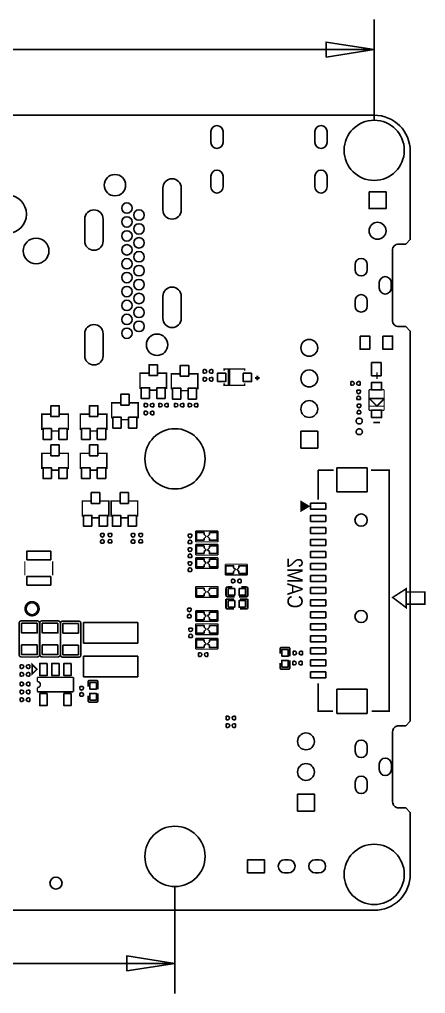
# Model space of a CAD drawing. Extents: x -5.9 to 90.1, y -7.5 to 73.4.
# Drawn here: x 56.3 to 90.1, y -7.5 to 73.4 of the extents above; entities that cross this region are included whole.
import ezdxf

# ---------------------------------------------------------------- set-up
doc = ezdxf.new("R2010")
doc.units = 0
for name, color, linetype in [('BG_DIMENSION', 85, 'CONTINUOUS'), ('BG_OUTLINE', 5, 'CONTINUOUS'), ('BG_SILKSCREEN_BOTTOM', 1, 'CONTINUOUS'), ('PG_SILKSCREEN_BOTTOM', 43, 'CONTINUOUS'), ('PIN_BOTTOM', 1, 'CONTINUOUS')]:
    doc.layers.add(name, color=color, linetype=linetype)

msp = doc.modelspace()

# ---------------------------------------------------------------- linework, layer by layer
at = {"layer": 'BG_DIMENSION'}
for points in [[(85.803689, 65.002588), (85.803689, 73.36315)], [(81.803697, 70.238163), (85.803689, 70.863155), (81.803697, 71.488148), (81.803697, 70.238163)], [(39.463472, 70.863155), (85.803689, 70.863155)], [(69.254294, 1.394714), (69.254294, -7.48731)], [(65.254302, -5.612308), (69.254294, -4.987315), (65.254302, -4.362323), (65.254302, -5.612308)], [(44.443955, -4.987315), (69.254294, -4.987315)]]:
    msp.add_lwpolyline(points, dxfattribs=at)
at = {"layer": 'BG_OUTLINE'}
for points in [[(45.814005, -0.575996), (85.803994, -0.575996, 0.414214), (88.800991, 2.421001), (88.800991, 7.530795), (88.419991, 7.911795), (87.839017, 7.911795, -0.414214), (87.331017, 8.419795), (87.331017, 14.235786, -0.414214), (87.839017, 14.743786), (88.419991, 14.743786), (88.800991, 15.124786), (88.800991, 47.49988), (88.419991, 47.88088), (87.834597, 47.88088, -0.414214), (87.326597, 48.38888), (87.326597, 54.20487, -0.414214), (87.834597, 54.71287), (88.419991, 54.71287), (88.800991, 55.09387), (88.800991, 62.422989, 0.414176), (85.803994, 65.420011), (1.802994, 65.420011, 0.414175)], [(85.803994, 65.420011, -0.414176), (88.800991, 62.422989)], [(87.834597, 54.71287, 0.414214), (87.326597, 54.20487)], [(87.326597, 48.38888, 0.414214), (87.834597, 47.88088)], [(87.839017, 14.743786, 0.414214), (87.331017, 14.235786)], [(87.331017, 8.419795, 0.414214), (87.839017, 7.911795)], [(88.800991, 2.421001, -0.414214), (85.803994, -0.575996)]]:
    msp.add_lwpolyline(points, format="xyb", dxfattribs=at)
for points in [[(1.802994, 65.420011), (85.803994, 65.420011)], [(88.800991, 62.422989), (88.800991, 55.09387), (88.419991, 54.71287), (87.834597, 54.71287)], [(87.326597, 54.20487), (87.326597, 48.38888)], [(87.834597, 47.88088), (88.419991, 47.88088), (88.800991, 47.49988), (88.800991, 15.124786), (88.419991, 14.743786), (87.839017, 14.743786)], [(87.331017, 14.235786), (87.331017, 8.419795)], [(87.331017, 8.958936), (87.331017, 8.665794)], [(87.839017, 7.911795), (88.419991, 7.911795), (88.800991, 7.530795), (88.800991, 2.421001)], [(85.803994, -0.575996), (45.814005, -0.575996)]]:
    msp.add_lwpolyline(points, dxfattribs=at)
at = {"layer": 'PG_SILKSCREEN_BOTTOM'}
for points, const_width in [([(67.050006, 43.999988), (66.350007, 43.999988), (66.350007, 42.699991)], 0.127), ([(67.850004, 43.999988), (68.550003, 43.999988), (68.550003, 42.699991)], 0.127), ([(69.65, 43.950001), (68.950002, 43.950001), (68.950002, 42.650004)], 0.127), ([(70.449999, 43.950001), (71.149997, 43.950001), (71.149997, 42.650004)], 0.127), ([(75.04999, 44.199988), (75.04999, 44.35), (73.349993, 44.35), (73.349993, 44.199988)], 0.127), ([(73.700005, 43.050003), (73.700005, 44.299988), (73.800005, 44.299988), (73.800005, 43.050003), (73.700005, 43.050003)], 0.127), ([(75.900001, 43.599989), (76.3, 43.599989)], 0.150012), ([(76.1, 43.799989), (76.1, 43.399989)], 0.150012), ([(86.324618, 43.800014), (85.712478, 43.800014)], 0.127), ([(86.041306, 43.524653), (86.041306, 44.072861)], 0.127), ([(73.349993, 43.150003), (73.349993, 42.99999), (75.04999, 42.99999), (75.04999, 43.150003)], 0.127), ([(67.199993, 42.599991), (67.699992, 42.599991)], 0.127), ([(69.799987, 42.550004), (70.300012, 42.550004)], 0.127), ([(86.63112, 42.629201), (85.380932, 42.629201)], 0.1016), ([(85.380932, 42.629201), (85.380932, 40.929433)], 0.1016), ([(86.63112, 40.929433), (86.63112, 42.629201)], 0.1016), ([(64.699998, 41.550006), (63.999999, 41.550006), (63.999999, 40.250008)], 0.127), ([(65.499996, 41.550006), (66.199995, 41.550006), (66.199995, 40.250008)], 0.127), ([(86.63112, 41.264205), (85.380932, 41.264205)], 0.1016), ([(86.63112, 41.264205), (85.380932, 41.264205)], 0.0254), ([(86.031426, 41.271317), (86.615626, 41.855517), (86.564826, 41.906317), (85.447226, 41.906317), (85.447226, 41.855517), (86.031426, 41.271317)], 0.127), ([(58.900009, 40.599995), (58.200011, 40.599995), (58.200011, 39.299998)], 0.127), ([(59.700008, 40.599995), (60.400006, 40.599995), (60.400006, 39.299998)], 0.127), ([(62.100003, 40.599995), (61.400004, 40.599995), (61.400004, 39.299998)], 0.127), ([(62.900001, 40.599995), (63.6, 40.599995), (63.6, 39.299998)], 0.127), ([(85.380932, 40.929433), (86.63112, 40.929433)], 0.1016), ([(64.85001, 40.150009), (65.350009, 40.150009)], 0.127), ([(85.7393, 39.903248), (86.287508, 39.903248)], 0.127), ([(59.049996, 39.199998), (59.549995, 39.199998)], 0.127), ([(62.24999, 39.199998), (62.749989, 39.199998)], 0.127), ([(58.900009, 37.349989), (58.200011, 37.349989), (58.200011, 36.049991)], 0.127), ([(59.700008, 37.349989), (60.400006, 37.349989), (60.400006, 36.049991)], 0.127), ([(62.100003, 37.349989), (61.400004, 37.349989), (61.400004, 36.049991)], 0.127), ([(62.900001, 37.349989), (63.6, 37.349989), (63.6, 36.049991)], 0.127), ([(59.049996, 35.949992), (59.549995, 35.949992)], 0.127), ([(62.24999, 35.949992), (62.749989, 35.949992)], 0.127), ([(81.149012, 35.953929), (81.149012, 33.513928)], 0.127), ([(82.440018, 35.953929), (81.149012, 35.953929)], 0.127), ([(85.603004, 15.953943), (87.049, 15.953943), (87.049, 35.953929), (85.525, 35.953929)], 0.127), ([(62.258981, 33.397495), (61.558983, 33.397495), (61.558983, 32.097472)], 0.127), ([(63.059005, 33.397495), (63.759004, 33.397495), (63.759004, 32.097472)], 0.127), ([(64.658367, 33.39879), (63.958368, 33.39879), (63.958368, 32.098793)], 0.127), ([(65.458365, 33.39879), (66.158364, 33.39879), (66.158364, 32.098793)], 0.127), ([(79.734715, 33.339837), (79.734715, 32.577837), (80.369715, 32.958837), (79.734715, 33.339837), (79.734715, 33.212837), (79.836315, 33.212837), (79.836315, 32.704837), (79.937915, 32.755637), (79.937915, 33.136637), (80.014115, 33.085837), (80.014115, 32.806437), (80.242715, 32.958837), (80.090315, 33.060437), (80.090315, 32.933437)], 0.127), ([(62.408994, 31.997472), (62.908993, 31.997472)], 0.127), ([(64.808379, 31.998793), (65.308378, 31.998793)], 0.127), ([(70.977709, 29.999889), (70.977709, 30.900091)], 0.100101), ([(70.980503, 30.896992), (72.819489, 30.899608)], 0.100101), ([(72.822308, 30.900091), (72.822308, 29.999889)], 0.100101), ([(72.824594, 30.000397), (70.975398, 30.000397)], 0.100101), ([(70.977709, 28.899891), (70.977709, 29.800093)], 0.100101), ([(70.980503, 29.796994), (72.819489, 29.79961)], 0.100101), ([(72.822308, 29.800093), (72.822308, 28.899891)], 0.100101), ([(56.790107, 27.233651), (56.790107, 28.374467)], 0.100101), ([(59.090128, 27.233651), (59.090128, 28.374467)], 0.100101), ([(72.824594, 28.900399), (70.975398, 28.900399)], 0.100101), ([(70.977709, 27.799894), (70.977709, 28.700095)], 0.100101), ([(70.980503, 28.696996), (72.819489, 28.699612)], 0.100101), ([(72.822308, 28.700095), (72.822308, 27.799894)], 0.100101), ([(72.824594, 27.800402), (70.975398, 27.800402)], 0.100101), ([(73.427692, 27.249907), (73.427692, 28.150109)], 0.100101), ([(73.430511, 28.14701), (75.269496, 28.149601)], 0.100101), ([(75.27229, 28.150109), (75.27229, 27.249907)], 0.100101), ([(75.274602, 27.25039), (73.425406, 27.25039)], 0.100101), ([(70.977709, 25.399898), (70.977709, 26.3001)], 0.100101), ([(70.980503, 26.297001), (72.819489, 26.299592)], 0.100101), ([(72.822308, 26.3001), (72.822308, 25.399898)], 0.100101), ([(73.500107, 26.12329), (73.500107, 25.577013)], 0.150012), ([(73.627107, 26.25029), (74.024795, 26.25029)], 0.150012), ([(75.1729, 26.25029), (74.775289, 26.25029)], 0.150012), ([(75.2999, 25.577013), (75.2999, 26.12329)], 0.150012), ([(88.462002, 24.540337), (87.338002, 25.389942), (88.462002, 26.111632), (88.462002, 24.540337)], 0.127), ([(88.476125, 24.836933), (90.004113, 24.836933), (90.004113, 25.843941), (88.476125, 25.843941)], 0.127), ([(72.824594, 25.400406), (70.975398, 25.400406)], 0.100101), ([(74.150093, 25.249988), (73.500107, 25.249988)], 0.150089), ([(73.500107, 25.249988), (73.500107, 24.449989)], 0.150089), ([(73.627107, 25.450013), (74.224794, 25.450013)], 0.150012), ([(75.1729, 25.450013), (74.575289, 25.450013)], 0.150012), ([(74.649889, 25.249988), (75.2999, 25.249988)], 0.150089), ([(75.2999, 25.249988), (75.2999, 24.449989)], 0.150089), ([(70.977709, 23.399902), (70.977709, 24.300104)], 0.100101), ([(70.980503, 24.297005), (72.819489, 24.299596)], 0.100101), ([(72.822308, 24.300104), (72.822308, 23.399902)], 0.100101), ([(73.500107, 24.449989), (74.150093, 24.449989)], 0.150089), ([(75.2999, 24.449989), (74.649889, 24.449989)], 0.150089), ([(72.824594, 23.40041), (70.975398, 23.40041)], 0.100101), ([(70.977709, 22.299905), (70.977709, 23.200106)], 0.100101), ([(70.980503, 23.197007), (72.819489, 23.199598)], 0.100101), ([(72.822308, 23.200106), (72.822308, 22.299905)], 0.100101), ([(72.824594, 22.300413), (70.975398, 22.300413)], 0.100101), ([(70.977709, 21.099907), (70.977709, 22.000108)], 0.100101), ([(70.980503, 21.99701), (72.819489, 21.9996)], 0.100101), ([(72.822308, 22.000108), (72.822308, 21.099907)], 0.100101), ([(72.824594, 21.10039), (70.975398, 21.10039)], 0.100101), ([(77.993265, 21.107502), (77.993265, 20.709915)], 0.150012), ([(78.666569, 21.234502), (78.120265, 21.234502)], 0.150012), ([(78.793569, 21.107502), (78.793569, 20.509916)], 0.150012), ([(78.793569, 19.561708), (78.793569, 20.159396)], 0.150012), ([(57.390894, 19.026988), (57.390894, 19.827011), (57.790893, 19.427012), (57.390894, 19.026988)], 0.127), ([(77.993265, 19.561708), (77.993265, 19.959396)], 0.150012), ([(78.120265, 19.434708), (78.666569, 19.434708)], 0.150012), ([(60.827006, 18.759094), (57.827012, 18.759094)], 0.127), ([(57.827012, 18.759094), (57.827088, 18.409006)], 0.127), ([(60.827006, 17.559096), (60.827006, 18.759094)], 0.127), ([(57.827088, 17.909108), (57.827012, 17.559096)], 0.127), ([(62.049711, 18.372912), (62.049711, 17.975301)], 0.150012), ([(62.722989, 18.499912), (62.176711, 18.499912)], 0.150012), ([(62.849989, 18.372912), (62.849989, 17.775301)], 0.150012), ([(81.149012, 18.256936), (81.149012, 15.953943), (82.393003, 15.953943)], 0.127), ([(57.827012, 17.559096), (60.827006, 17.559096)], 0.127), ([(62.049711, 16.827094), (62.049711, 17.224807)], 0.150012), ([(62.849989, 16.827094), (62.849989, 17.424806)], 0.150012), ([(62.176711, 16.700094), (62.722989, 16.700094)], 0.150012)]:
    msp.add_lwpolyline(points, dxfattribs=dict(at, const_width=const_width))
for points, const_width in [([(73.627107, 26.25029, 0.414279), (73.500107, 26.12329)], 0.150012), ([(75.2999, 26.12329, 0.414268), (75.1729, 26.25029)], 0.150012), ([(57.986701, 24.45319, 0.999995), (56.787898, 24.45319, 1.000005), (57.986701, 24.45319)], 0.099111), ([(73.500107, 25.577013, 0.414354), (73.627107, 25.450013)], 0.150012), ([(75.1729, 25.450013, 0.414343), (75.2999, 25.577013)], 0.150012), ([(56.311089, 23.248772), (56.311089, 20.648778, 0.414211), (56.511088, 20.448778), (57.811111, 20.448778, 0.414212), (58.011111, 20.648778), (58.011111, 23.248772, 0.414198), (57.811111, 23.448772), (56.511088, 23.448772, 0.414197), (56.311089, 23.248772)], 0.127), ([(58.031964, 23.251008), (58.031964, 20.651013, 0.414233), (58.231964, 20.451013), (59.531961, 20.451013, 0.414215), (59.731961, 20.651013), (59.731961, 23.251008, 0.414201), (59.531961, 23.451007), (58.231964, 23.451007, 0.414219), (58.031964, 23.251008)], 0.127), ([(59.742324, 23.22736), (59.742324, 20.627365, 0.414231), (59.942324, 20.427366), (61.242321, 20.427366, 0.414218), (61.442321, 20.627365), (61.442321, 23.22736, 0.414203), (61.242321, 23.42736), (59.942324, 23.42736, 0.414216), (59.742324, 23.22736)], 0.127), ([(78.120265, 21.234502, 0.414253), (77.993265, 21.107502)], 0.150012), ([(78.793569, 21.107502, 0.414331), (78.666569, 21.234502)], 0.150012), ([(77.993265, 19.561708, 0.414253), (78.120265, 19.434708)], 0.150012), ([(78.666569, 19.434708, 0.414331), (78.793569, 19.561708)], 0.150012), ([(57.827088, 18.409006, -1.000049), (57.827088, 17.909108)], 0.127), ([(62.176711, 18.499912, 0.414251), (62.049711, 18.372912)], 0.150012), ([(62.849989, 18.372912, 0.414323), (62.722989, 18.499912)], 0.150012), ([(62.049711, 16.827094, 0.41426), (62.176711, 16.700094)], 0.150012), ([(62.722989, 16.700094, 0.414332), (62.849989, 16.827094)], 0.150012)]:
    msp.add_lwpolyline(points, format="xyb", dxfattribs=dict(at, const_width=const_width))
at = {"layer": 'PIN_BOTTOM'}
for points in [[(72.245982, 63.158307), (72.245982, 64.058305, -1), (73.24598, 64.058305), (73.24598, 63.158307, -1)], [(80.885995, 63.158307), (80.885995, 64.058305, -1), (81.885993, 64.058305), (81.885993, 63.158307, -1)], [(72.245982, 59.458314), (72.245982, 60.358312, -1), (73.24598, 60.358312), (73.24598, 59.458314, -1)], [(80.885995, 59.458314), (80.885995, 60.358312, -1), (81.885993, 60.358312), (81.885993, 59.458314, -1)], [(68.256201, 57.550507), (68.256201, 59.379307, -1), (69.780201, 59.379307), (69.780201, 57.550507, -1)], [(61.761395, 54.963492), (61.761395, 56.792292, -1), (63.285395, 56.792292), (63.285395, 54.963492, -1)], [(85.22274, 53.02203), (85.22274, 52.571917, -1), (84.222742, 52.571917), (84.222742, 53.02203, -1)], [(87.222736, 51.521931), (87.222736, 51.071818, -1), (86.222738, 51.071818), (86.222738, 51.521931, -1)], [(68.256201, 48.555605), (68.256201, 50.384405, -1), (69.780201, 50.384405), (69.780201, 48.555605, -1)], [(85.22274, 50.021833), (85.22274, 49.571719, -1), (84.222742, 49.571719), (84.222742, 50.021833, -1)], [(61.761599, 45.449896), (61.761599, 47.278696, -1), (63.285599, 47.278696), (63.285599, 45.449896, -1)], [(71.74992, 43.999988), (71.64832, 43.999988, -0.375947), (71.605927, 44.048401), (71.605927, 44.264301, -0.364938), (71.64832, 44.300013), (71.74992, 44.300013, -0.999502)], [(72.250097, 44.300013), (72.351697, 44.300013, -0.375947), (72.394089, 44.251601), (72.394089, 44.035701, -0.364938), (72.351697, 43.999988), (72.250097, 43.999988, -0.999502)], [(71.74992, 43.349977), (71.64832, 43.349977, -0.375947), (71.605927, 43.398389), (71.605927, 43.614289, -0.364938), (71.64832, 43.650002), (71.74992, 43.650002, -0.999502)], [(72.250097, 43.650002), (72.351697, 43.650002, -0.375947), (72.394089, 43.601589), (72.394089, 43.385689, -0.364938), (72.351697, 43.349977), (72.250097, 43.349977, -0.999502)], [(83.997089, 43.001209), (83.895489, 43.001209, -0.375947), (83.853096, 43.049622), (83.853096, 43.265522, -0.364938), (83.895489, 43.301234), (83.997089, 43.301234, -0.999502)], [(84.497266, 43.301234), (84.598866, 43.301234, -0.375947), (84.641258, 43.252822), (84.641258, 43.036922, -0.364938), (84.598866, 43.001209), (84.497266, 43.001209, -0.999502)], [(84.355127, 42.451528), (84.355127, 42.553128, -0.375947), (84.40354, 42.595521), (84.61944, 42.595521, -0.364938), (84.655152, 42.553128), (84.655152, 42.451528, -0.999502)], [(84.655152, 41.951351), (84.655152, 41.849751, -0.375947), (84.60674, 41.807359), (84.39084, 41.807359, -0.364938), (84.355127, 41.849751), (84.355127, 41.951351, -0.999502)], [(66.849904, 41.199994), (66.748304, 41.199994, -0.375947), (66.705912, 41.248406), (66.705912, 41.464306, -0.364938), (66.748304, 41.500019), (66.849904, 41.500019, -0.999502)], [(67.350081, 41.500019), (67.451681, 41.500019, -0.375947), (67.494074, 41.451606), (67.494074, 41.235706, -0.364938), (67.451681, 41.199994), (67.350081, 41.199994, -0.999502)], [(68.049902, 41.199994), (67.948302, 41.199994, -0.375947), (67.905909, 41.248406), (67.905909, 41.464306, -0.364938), (67.948302, 41.500019), (68.049902, 41.500019, -0.999502)], [(68.550079, 41.500019), (68.651679, 41.500019, -0.375947), (68.694071, 41.451606), (68.694071, 41.235706, -0.364938), (68.651679, 41.199994), (68.550079, 41.199994, -0.999502)], [(69.349899, 41.199994), (69.248299, 41.199994, -0.375947), (69.205907, 41.248406), (69.205907, 41.464306, -0.364938), (69.248299, 41.500019), (69.349899, 41.500019, -0.999502)], [(69.850076, 41.500019), (69.951676, 41.500019, -0.375947), (69.994069, 41.451606), (69.994069, 41.235706, -0.364938), (69.951676, 41.199994), (69.850076, 41.199994, -0.999502)], [(70.49991, 41.199994), (70.39831, 41.199994, -0.375947), (70.355917, 41.248406), (70.355917, 41.464306, -0.364938), (70.39831, 41.500019), (70.49991, 41.500019, -0.999502)], [(71.000087, 41.500019), (71.101687, 41.500019, -0.375947), (71.144079, 41.451606), (71.144079, 41.235706, -0.364938), (71.101687, 41.199994), (71.000087, 41.199994, -0.999502)], [(84.390281, 41.278962), (84.390281, 41.380562, -0.375947), (84.438693, 41.422955), (84.654593, 41.422955, -0.364938), (84.690306, 41.380562), (84.690306, 41.278962, -0.999502)], [(66.849904, 40.549982), (66.748304, 40.549982, -0.375947), (66.705912, 40.598395), (66.705912, 40.814295, -0.364938), (66.748304, 40.850007), (66.849904, 40.850007, -0.999502)], [(67.350081, 40.850007), (67.451681, 40.850007, -0.375947), (67.494074, 40.801595), (67.494074, 40.585695, -0.364938), (67.451681, 40.549982), (67.350081, 40.549982, -0.999502)], [(84.690306, 40.778786), (84.690306, 40.677186, -0.375947), (84.641893, 40.634793), (84.425993, 40.634793, -0.364938), (84.390281, 40.677186), (84.390281, 40.778786, -0.999502)], [(63.074931, 30.550968), (63.074931, 30.652568, -0.375947), (63.123343, 30.69496), (63.339243, 30.69496, -0.364938), (63.374956, 30.652568), (63.374956, 30.550968, -0.999502)], [(63.374956, 30.050791), (63.374956, 29.949191, -0.375947), (63.326543, 29.906798), (63.110643, 29.906798, -0.364938), (63.074931, 29.949191), (63.074931, 30.050791, -0.999502)], [(63.716078, 30.557724), (63.716078, 30.659324, -0.375947), (63.76449, 30.701717), (63.98039, 30.701717, -0.364938), (64.016103, 30.659324), (64.016103, 30.557724, -0.999502)], [(64.016103, 30.057547), (64.016103, 29.955947, -0.375947), (63.96769, 29.913555), (63.75179, 29.913555, -0.364938), (63.716078, 29.955947), (63.716078, 30.057547, -0.999502)], [(65.627098, 30.54891), (65.627098, 30.65051, -0.375947), (65.67551, 30.692903), (65.89141, 30.692903, -0.364938), (65.927122, 30.65051), (65.927122, 30.54891, -0.999502)], [(65.927122, 30.048733), (65.927122, 29.947133, -0.375947), (65.87871, 29.904741), (65.66281, 29.904741, -0.364938), (65.627098, 29.947133), (65.627098, 30.048733, -0.999502)], [(66.26672, 30.557724), (66.26672, 30.659324, -0.375947), (66.315133, 30.701717), (66.531033, 30.701717, -0.364938), (66.566745, 30.659324), (66.566745, 30.557724, -0.999502)], [(66.566745, 30.057547), (66.566745, 29.955947, -0.375947), (66.518333, 29.913555), (66.302433, 29.913555, -0.364938), (66.26672, 29.955947), (66.26672, 30.057547, -0.999502)], [(70.349999, 30.500091), (70.349999, 30.601691, -0.375947), (70.398411, 30.644084), (70.614311, 30.644084, -0.364938), (70.650024, 30.601691), (70.650024, 30.500091, -0.999502)], [(70.650024, 29.999915), (70.650024, 29.898315, -0.375947), (70.601611, 29.855922), (70.385711, 29.855922, -0.364938), (70.349999, 29.898315), (70.349999, 29.999915, -0.999502)], [(70.349999, 29.350081), (70.349999, 29.451681, -0.375947), (70.398411, 29.494074), (70.614311, 29.494074, -0.364938), (70.650024, 29.451681), (70.650024, 29.350081, -0.999502)], [(70.650024, 28.849904), (70.650024, 28.748304, -0.375947), (70.601611, 28.705912), (70.385711, 28.705912, -0.364938), (70.349999, 28.748304), (70.349999, 28.849904, -0.999502)], [(70.349999, 28.200096), (70.349999, 28.301696, -0.375947), (70.398411, 28.344089), (70.614311, 28.344089, -0.364938), (70.650024, 28.301696), (70.650024, 28.200096, -0.999502)], [(70.650024, 27.699919), (70.650024, 27.598319, -0.375947), (70.601611, 27.555927), (70.385711, 27.555927, -0.364938), (70.349999, 27.598319), (70.349999, 27.699919, -0.999502)], [(74.099903, 26.599998), (73.998303, 26.599998, -0.375947), (73.95591, 26.64841), (73.95591, 26.86431, -0.364938), (73.998303, 26.900022), (74.099903, 26.900022, -0.999502)], [(74.600079, 26.900022), (74.701679, 26.900022, -0.375947), (74.744072, 26.85161), (74.744072, 26.63571, -0.364938), (74.701679, 26.599998), (74.600079, 26.599998, -0.999502)], [(70.299986, 24.350091), (70.299986, 24.451691, -0.375947), (70.348399, 24.494084), (70.564299, 24.494084, -0.364938), (70.600011, 24.451691), (70.600011, 24.350091, -0.999502)], [(70.600011, 23.849914), (70.600011, 23.748314, -0.375947), (70.551599, 23.705922), (70.335699, 23.705922, -0.364938), (70.299986, 23.748314), (70.299986, 23.849914, -0.999502)], [(70.399986, 22.700082), (70.399986, 22.801682, -0.375947), (70.448399, 22.844074), (70.664299, 22.844074, -0.364938), (70.700011, 22.801682), (70.700011, 22.700082, -0.999502)], [(70.700011, 22.199905), (70.700011, 22.098305, -0.375947), (70.651599, 22.055912), (70.435699, 22.055912, -0.364938), (70.399986, 22.098305), (70.399986, 22.199905, -0.999502)], [(71.349921, 20.499984), (71.248321, 20.499984, -0.375947), (71.205928, 20.548397), (71.205928, 20.764297, -0.364938), (71.248321, 20.800009), (71.349921, 20.800009, -0.999502)], [(71.850098, 20.800009), (71.951698, 20.800009, -0.375947), (71.99409, 20.751597), (71.99409, 20.535697, -0.364938), (71.951698, 20.499984), (71.850098, 20.499984, -0.999502)], [(79.207843, 20.626172), (79.106243, 20.626172, -0.375947), (79.06385, 20.674584), (79.06385, 20.890484, -0.364938), (79.106243, 20.926196), (79.207843, 20.926196, -0.999502)], [(79.708019, 20.926196), (79.809619, 20.926196, -0.375947), (79.852012, 20.877784), (79.852012, 20.661884, -0.364938), (79.809619, 20.626172), (79.708019, 20.626172, -0.999502)], [(56.5499, 19.499986), (56.4483, 19.499986, -0.375947), (56.405907, 19.548399), (56.405907, 19.764299, -0.364938), (56.4483, 19.800011), (56.5499, 19.800011, -0.999502)], [(57.050076, 19.800011), (57.151676, 19.800011, -0.375947), (57.194069, 19.751599), (57.194069, 19.535699, -0.364938), (57.151676, 19.499986), (57.050076, 19.499986, -0.999502)], [(79.181884, 19.791604), (79.080284, 19.791604, -0.375947), (79.037891, 19.840016), (79.037891, 20.055916, -0.364938), (79.080284, 20.091629), (79.181884, 20.091629, -0.999502)], [(79.682061, 20.091629), (79.783661, 20.091629, -0.375947), (79.826053, 20.043216), (79.826053, 19.827316, -0.364938), (79.783661, 19.791604), (79.682061, 19.791604, -0.999502)], [(56.5499, 18.849975), (56.4483, 18.849975, -0.375947), (56.405907, 18.898387), (56.405907, 19.114287, -0.364938), (56.4483, 19.15), (56.5499, 19.15, -0.999502)], [(57.050076, 19.15), (57.151676, 19.15, -0.375947), (57.194069, 19.101587), (57.194069, 18.885687, -0.364938), (57.151676, 18.849975), (57.050076, 18.849975, -0.999502)], [(56.5499, 18.049977), (56.4483, 18.049977, -0.375947), (56.405907, 18.098389), (56.405907, 18.314289, -0.364938), (56.4483, 18.350001), (56.5499, 18.350001, -0.999502)], [(57.050076, 18.350001), (57.151676, 18.350001, -0.375947), (57.194069, 18.301589), (57.194069, 18.085689, -0.364938), (57.151676, 18.049977), (57.050076, 18.049977, -0.999502)], [(61.349992, 17.850079), (61.349992, 17.951679, -0.375947), (61.398404, 17.994071), (61.614304, 17.994071, -0.364938), (61.650016, 17.951679), (61.650016, 17.850079, -0.999502)], [(56.5499, 17.399991), (56.4483, 17.399991, -0.375947), (56.405907, 17.448403), (56.405907, 17.664303, -0.364938), (56.4483, 17.700015), (56.5499, 17.700015, -0.999502)], [(56.5499, 16.749979), (56.4483, 16.749979, -0.375947), (56.405907, 16.798392), (56.405907, 17.014292, -0.364938), (56.4483, 17.050004), (56.5499, 17.050004, -0.999502)], [(57.050076, 17.050004), (57.151676, 17.050004, -0.375947), (57.194069, 17.001592), (57.194069, 16.785692, -0.364938), (57.151676, 16.749979), (57.050076, 16.749979, -0.999502)], [(57.050076, 17.700015), (57.151676, 17.700015, -0.375947), (57.194069, 17.651603), (57.194069, 17.435703, -0.364938), (57.151676, 17.399991), (57.050076, 17.399991, -0.999502)], [(61.650016, 17.349902), (61.650016, 17.248302, -0.375947), (61.601604, 17.205909), (61.385704, 17.205909, -0.364938), (61.349992, 17.248302), (61.349992, 17.349902, -0.999502)], [(73.64664, 15.235377), (73.54504, 15.235377, -0.375947), (73.502647, 15.28379), (73.502647, 15.49969, -0.364938), (73.54504, 15.535402), (73.64664, 15.535402, -0.999502)], [(74.146816, 15.535402), (74.248416, 15.535402, -0.375947), (74.290809, 15.48699), (74.290809, 15.27109, -0.364938), (74.248416, 15.235377), (74.146816, 15.235377, -0.999502)], [(73.649459, 14.605025), (73.547859, 14.605025, -0.375947), (73.505466, 14.653438), (73.505466, 14.869338, -0.364938), (73.547859, 14.90505), (73.649459, 14.90505, -0.999502)], [(74.149636, 14.90505), (74.251236, 14.90505, -0.375947), (74.293628, 14.856638), (74.293628, 14.640738, -0.364938), (74.251236, 14.605025), (74.149636, 14.605025, -0.999502)], [(85.22716, 13.052946), (85.22716, 12.602832, -1), (84.227162, 12.602832), (84.227162, 13.052946, -1)], [(87.227156, 11.552847), (87.227156, 11.102734, -1), (86.227158, 11.102734), (86.227158, 11.552847, -1)], [(85.22716, 10.052748), (85.22716, 9.602635, -1), (84.227162, 9.602635), (84.227162, 10.052748, -1)], [(78.678037, 2.521801), (78.378342, 2.521801, -1), (78.378342, 3.621596), (78.678037, 3.621596, -1)], [(81.218037, 2.521801), (80.918342, 2.521801, -1), (80.918342, 3.621596), (81.218037, 3.621596, -1)]]:
    msp.add_lwpolyline(points, format="xyb", close=True, dxfattribs=at)
for points in [[(85.385224, 59.065516), (86.785221, 59.065516), (86.785221, 57.665518), (85.385224, 57.665518)], [(84.632521, 47.087574), (84.632521, 45.987475), (85.432621, 45.987475), (85.432621, 47.087574)], [(86.532542, 47.087574), (86.532542, 45.987475), (87.332642, 45.987475), (87.332642, 47.087574)], [(67.800017, 43.799989), (67.800017, 44.699987), (67.100018, 44.699987), (67.100018, 43.799989)], [(70.400012, 43.750001), (70.400012, 44.65), (69.700013, 44.65), (69.700013, 43.750001)], [(85.582531, 44.887985), (85.582531, 43.787885), (86.382631, 43.787885), (86.382631, 44.887985)], [(72.775, 43.300002), (73.474999, 43.300002), (73.474999, 44.000001), (72.775, 44.000001)], [(75.625007, 44.000001), (74.925009, 44.000001), (74.925009, 43.300002), (75.625007, 43.300002)], [(85.590977, 42.614482), (86.421074, 42.614482), (86.421074, 43.244376), (85.590977, 43.244376)], [(65.450009, 41.350006), (65.450009, 42.250004), (64.75001, 42.250004), (64.75001, 41.350006)], [(67.150005, 41.899967), (67.150005, 42.799965), (66.450007, 42.799965), (66.450007, 41.899967)], [(68.450028, 41.899967), (68.450028, 42.799965), (67.75003, 42.799965), (67.75003, 41.899967)], [(69.75, 41.84998), (69.75, 42.749978), (69.050002, 42.749978), (69.050002, 41.84998)], [(71.050023, 41.84998), (71.050023, 42.749978), (70.350024, 42.749978), (70.350024, 41.84998)], [(59.65002, 40.399995), (59.65002, 41.299994), (58.950022, 41.299994), (58.950022, 40.399995)], [(62.850014, 40.399995), (62.850014, 41.299994), (62.150015, 41.299994), (62.150015, 40.399995)], [(85.590977, 40.314258), (86.421074, 40.314258), (86.421074, 40.944152), (85.590977, 40.944152)], [(64.799997, 39.449985), (64.799997, 40.349983), (64.099999, 40.349983), (64.099999, 39.449985)], [(66.10002, 39.449985), (66.10002, 40.349983), (65.400022, 40.349983), (65.400022, 39.449985)], [(84.817458, 40.06916), (84.818753, 40.045056), (84.817458, 40.021154), (84.814461, 39.997355), (84.809152, 39.973656), (84.801456, 39.950873), (84.792058, 39.928749), (84.780653, 39.907667), (84.767471, 39.88755), (84.752256, 39.868754), (84.735772, 39.851254), (84.717458, 39.835557), (84.697875, 39.821561), (84.675066, 39.810157), (84.651164, 39.800962), (84.626475, 39.794155), (84.601355, 39.789252), (84.575955, 39.787068), (84.550555, 39.787068), (84.525155, 39.789252), (84.499958, 39.794155), (84.475371, 39.800962), (84.451469, 39.810157), (84.42866, 39.821561), (84.408874, 39.835049), (84.390255, 39.850263), (84.373263, 39.867256), (84.358074, 39.886052), (84.344561, 39.905864), (84.333156, 39.927251), (84.323758, 39.949349), (84.316672, 39.972158), (84.311769, 39.995754), (84.309255, 40.019656), (84.308975, 40.04376), (84.308772, 40.065655), (84.311058, 40.087271), (84.315351, 40.108556), (84.321955, 40.129155), (84.33087, 40.149272), (84.341564, 40.168068), (84.354264, 40.185569), (84.368665, 40.201774), (84.384972, 40.216557), (84.402473, 40.229257), (84.421269, 40.240153), (84.441055, 40.249069), (84.461858, 40.25585), (84.48327, 40.26027), (84.50486, 40.262454), (84.621472, 40.262454), (84.642757, 40.260473), (84.663864, 40.25585), (84.684362, 40.249272), (84.703971, 40.240661), (84.722767, 40.229968), (84.740267, 40.217573), (84.756269, 40.203349), (84.770773, 40.187372), (84.783473, 40.170049), (84.794369, 40.151456), (84.803564, 40.131949), (84.810371, 40.111655), (84.814969, 40.090573)], [(59.000009, 38.499974), (59.000009, 39.399972), (58.30001, 39.399972), (58.30001, 38.499974)], [(60.300032, 38.499974), (60.300032, 39.399972), (59.600033, 39.399972), (59.600033, 38.499974)], [(62.200003, 38.499974), (62.200003, 39.399972), (61.500004, 39.399972), (61.500004, 38.499974)], [(63.500025, 38.499974), (63.500025, 39.399972), (62.800027, 39.399972), (62.800027, 38.499974)], [(81.111674, 37.789714), (79.711677, 37.789714), (79.711677, 39.189711), (81.111674, 39.189711)], [(84.310068, 39.104062), (84.308772, 39.128167), (84.310068, 39.152068), (84.313065, 39.175868), (84.318373, 39.199566), (84.32607, 39.22235), (84.335468, 39.244473), (84.346872, 39.265555), (84.360055, 39.285672), (84.375269, 39.304468), (84.391754, 39.321969), (84.410067, 39.337666), (84.429651, 39.351661), (84.45246, 39.363066), (84.476361, 39.372261), (84.50105, 39.379068), (84.526171, 39.38397), (84.551571, 39.386154), (84.576971, 39.386154), (84.602371, 39.38397), (84.627568, 39.379068), (84.652155, 39.372261), (84.676056, 39.363066), (84.698865, 39.351661), (84.718652, 39.338174), (84.73727, 39.322959), (84.754263, 39.305967), (84.769452, 39.287171), (84.782965, 39.267359), (84.794369, 39.245972), (84.803767, 39.223874), (84.810854, 39.201065), (84.815756, 39.177468), (84.818271, 39.153567), (84.81855, 39.129462), (84.818753, 39.107567), (84.816467, 39.085952), (84.812175, 39.064667), (84.805571, 39.044067), (84.796655, 39.02395), (84.785962, 39.005154), (84.773262, 38.987654), (84.75886, 38.971449), (84.742553, 38.956666), (84.725053, 38.943966), (84.706257, 38.933069), (84.68647, 38.924154), (84.665668, 38.917372), (84.644255, 38.912952), (84.622665, 38.910768), (84.506054, 38.910768), (84.484769, 38.912749), (84.463661, 38.917372), (84.443164, 38.923951), (84.423555, 38.932561), (84.404759, 38.943255), (84.387258, 38.95565), (84.371256, 38.969874), (84.356753, 38.98585), (84.344053, 39.003173), (84.333156, 39.021766), (84.323961, 39.041273), (84.317154, 39.061568), (84.312557, 39.08265)], [(59.65002, 37.149989), (59.65002, 38.049987), (58.950022, 38.049987), (58.950022, 37.149989)], [(62.850014, 37.149989), (62.850014, 38.049987), (62.150015, 38.049987), (62.150015, 37.149989)], [(59.000009, 35.249968), (59.000009, 36.149966), (58.30001, 36.149966), (58.30001, 35.249968)], [(60.300032, 35.249968), (60.300032, 36.149966), (59.600033, 36.149966), (59.600033, 35.249968)], [(62.200003, 35.249968), (62.200003, 36.149966), (61.500004, 36.149966), (61.500004, 35.249968)], [(63.500025, 35.249968), (63.500025, 36.149966), (62.800027, 36.149966), (62.800027, 35.249968)], [(85.208021, 36.143921), (82.708026, 36.143921), (82.708026, 34.143925), (85.208021, 34.143925)], [(63.008993, 33.197495), (63.008993, 34.097493), (62.308994, 34.097493), (62.308994, 33.197495)], [(65.408378, 33.198791), (65.408378, 34.098789), (64.70838, 34.098789), (64.70838, 33.198791)], [(81.774017, 33.203934), (80.524007, 33.203934), (80.524007, 32.703935), (81.774017, 32.703935)], [(62.358981, 31.297474), (62.358981, 32.197472), (61.658983, 32.197472), (61.658983, 31.297474)], [(63.659004, 31.297474), (63.659004, 32.197472), (62.959005, 32.197472), (62.959005, 31.297474)], [(64.758367, 31.298769), (64.758367, 32.198767), (64.058368, 32.198767), (64.058368, 31.298769)], [(66.05839, 31.298769), (66.05839, 32.198767), (65.358391, 32.198767), (65.358391, 31.298769)], [(81.774017, 32.203936), (80.524007, 32.203936), (80.524007, 31.703937), (81.774017, 31.703937)], [(71.676819, 30.131995), (71.676819, 30.290999), (71.835823, 30.450003), (71.676819, 30.609007), (71.676819, 30.768011), (71.041819, 30.768011), (71.041819, 30.131995)], [(72.123198, 30.768011), (72.123198, 30.609007), (71.964194, 30.450003), (72.123198, 30.290999), (72.123198, 30.131995), (72.758198, 30.131995), (72.758198, 30.768011)], [(81.774017, 31.203938), (80.524007, 31.203938), (80.524007, 30.703939), (81.774017, 30.703939)], [(81.774017, 30.20394), (80.524007, 30.20394), (80.524007, 29.703941), (81.774017, 29.703941)], [(56.940615, 28.517672), (58.93962, 28.517672), (58.93962, 29.218661), (56.940615, 29.218661)], [(71.676819, 29.031997), (71.676819, 29.191001), (71.835823, 29.350005), (71.676819, 29.509009), (71.676819, 29.668013), (71.041819, 29.668013), (71.041819, 29.031997)], [(72.123198, 29.668013), (72.123198, 29.509009), (71.964194, 29.350005), (72.123198, 29.191001), (72.123198, 29.031997), (72.758198, 29.031997), (72.758198, 29.668013)], [(81.774017, 29.203942), (80.524007, 29.203942), (80.524007, 28.703943), (81.774017, 28.703943)], [(71.676819, 27.931999), (71.676819, 28.091003), (71.835823, 28.250007), (71.676819, 28.409011), (71.676819, 28.568015), (71.041819, 28.568015), (71.041819, 27.931999)], [(72.123198, 28.568015), (72.123198, 28.409011), (71.964194, 28.250007), (72.123198, 28.091003), (72.123198, 27.931999), (72.758198, 27.931999), (72.758198, 28.568015)], [(74.126801, 27.381987), (74.126801, 27.540991), (74.285805, 27.699995), (74.126801, 27.858999), (74.126801, 28.018003), (73.491801, 28.018003), (73.491801, 27.381987)], [(74.573181, 28.018003), (74.573181, 27.858999), (74.414177, 27.699995), (74.573181, 27.540991), (74.573181, 27.381987), (75.208181, 27.381987), (75.208181, 28.018003)], [(81.774017, 28.203944), (80.524007, 28.203944), (80.524007, 27.703945), (81.774017, 27.703945)], [(56.940615, 26.417651), (58.93962, 26.417651), (58.93962, 27.11864), (56.940615, 27.11864)], [(81.774017, 27.203946), (80.524007, 27.203946), (80.524007, 26.703947), (81.774017, 26.703947)], [(71.676819, 25.532004), (71.676819, 25.691008), (71.835823, 25.850012), (71.676819, 26.009016), (71.676819, 26.16802), (71.041819, 26.16802), (71.041819, 25.532004)], [(72.123198, 26.16802), (72.123198, 26.009016), (71.964194, 25.850012), (72.123198, 25.691008), (72.123198, 25.532004), (72.758198, 25.532004), (72.758198, 26.16802)], [(73.67491, 26.125018), (73.67491, 25.575006), (74.224921, 25.575006), (74.224921, 26.125018)], [(74.575086, 26.125018), (74.575086, 25.575006), (75.125097, 25.575006), (75.125097, 26.125018)], [(81.774017, 26.203923), (80.524007, 26.203923), (80.524007, 25.703924), (81.774017, 25.703924)], [(74.224921, 24.574983), (74.224921, 25.124994), (73.67491, 25.124994), (73.67491, 24.574983)], [(75.125097, 24.574983), (75.125097, 25.124994), (74.575086, 25.124994), (74.575086, 24.574983)], [(81.774017, 25.203925), (80.524007, 25.203925), (80.524007, 24.703926), (81.774017, 24.703926)], [(71.676819, 23.531982), (71.676819, 23.690986), (71.835823, 23.84999), (71.676819, 24.008994), (71.676819, 24.167998), (71.041819, 24.167998), (71.041819, 23.531982)], [(72.123198, 24.167998), (72.123198, 24.008994), (71.964194, 23.84999), (72.123198, 23.690986), (72.123198, 23.531982), (72.758198, 23.531982), (72.758198, 24.167998)], [(81.774017, 24.203927), (80.524007, 24.203927), (80.524007, 23.703928), (81.774017, 23.703928)], [(57.811099, 23.248772), (56.511101, 23.248772), (56.511101, 22.448774), (57.811099, 22.448774)], [(59.531948, 23.251008), (58.231951, 23.251008), (58.231951, 22.451009), (59.531948, 22.451009)], [(61.242308, 23.22736), (59.942311, 23.22736), (59.942311, 22.427362), (61.242308, 22.427362)], [(61.663631, 21.607043), (66.164511, 21.607043), (66.164511, 23.306303), (61.663631, 23.306303)], [(71.676819, 22.431985), (71.676819, 22.590989), (71.835823, 22.749993), (71.676819, 22.908997), (71.676819, 23.068001), (71.041819, 23.068001), (71.041819, 22.431985)], [(72.123198, 23.068001), (72.123198, 22.908997), (71.964194, 22.749993), (72.123198, 22.590989), (72.123198, 22.431985), (72.758198, 22.431985), (72.758198, 23.068001)], [(81.774017, 23.203929), (80.524007, 23.203929), (80.524007, 22.70393), (81.774017, 22.70393)], [(71.676819, 21.231987), (71.676819, 21.390991), (71.835823, 21.549995), (71.676819, 21.708999), (71.676819, 21.868003), (71.041819, 21.868003), (71.041819, 21.231987)], [(72.123198, 21.868003), (72.123198, 21.708999), (71.964194, 21.549995), (72.123198, 21.390991), (72.123198, 21.231987), (72.758198, 21.231987), (72.758198, 21.868003)], [(81.774017, 22.203931), (80.524007, 22.203931), (80.524007, 21.703932), (81.774017, 21.703932)], [(57.811099, 21.448776), (56.511101, 21.448776), (56.511101, 20.648778), (57.811099, 20.648778)], [(59.531948, 21.451011), (58.231951, 21.451011), (58.231951, 20.651013), (59.531948, 20.651013)], [(61.242308, 21.427364), (59.942311, 21.427364), (59.942311, 20.627365), (61.242308, 20.627365)], [(78.118564, 20.509687), (78.668575, 20.509687), (78.668575, 21.059699), (78.118564, 21.059699)], [(81.774017, 21.203933), (80.524007, 21.203933), (80.524007, 20.703934), (81.774017, 20.703934)], [(61.663631, 18.807963), (66.164511, 18.807963), (66.164511, 20.507223), (61.663631, 20.507223)], [(58.62701, 19.909104), (58.027011, 19.909104), (58.027011, 18.909106), (58.62701, 18.909106)], [(59.627008, 19.909104), (59.027009, 19.909104), (59.027009, 18.909106), (59.627008, 18.909106)], [(60.627006, 19.909104), (60.027007, 19.909104), (60.027007, 18.909106), (60.627006, 18.909106)], [(78.118564, 19.609511), (78.668575, 19.609511), (78.668575, 20.159523), (78.118564, 20.159523)], [(81.774017, 20.203935), (80.524007, 20.203935), (80.524007, 19.703936), (81.774017, 19.703936)], [(81.774017, 19.203937), (80.524007, 19.203937), (80.524007, 18.703938), (81.774017, 18.703938)], [(62.174984, 17.775072), (62.724995, 17.775072), (62.724995, 18.325084), (62.174984, 18.325084)], [(58.62701, 17.408982), (58.027011, 17.408982), (58.027011, 16.408984), (58.62701, 16.408984)], [(60.627006, 17.408982), (60.027007, 17.408982), (60.027007, 16.408984), (60.627006, 16.408984)], [(62.174984, 16.874896), (62.724995, 16.874896), (62.724995, 17.424908), (62.174984, 17.424908)], [(85.208021, 17.763922), (82.708026, 17.763922), (82.708026, 15.763926), (85.208021, 15.763926)], [(80.837888, 7.661478), (79.43789, 7.661478), (79.43789, 9.061475), (80.837888, 9.061475)], [(75.288445, 2.521788), (75.288445, 3.621583), (76.687934, 3.621583), (76.687934, 2.521788)]]:
    msp.add_lwpolyline(points, close=True, dxfattribs=at)
for centre, radius in [((85.803689, 62.502593), 2.499995), ((64.268096, 59.610396), 0.889), ((55.322495, 57.198997), 1.599997), ((65.268094, 57.710502), 0.4318), ((66.268092, 57.132906), 0.4318), ((65.268094, 56.555589), 0.4318), ((65.268094, 55.4006), 0.4318), ((66.268092, 55.977993), 0.4318), ((86.085223, 55.825517), 0.699999), ((57.722491, 54.149015), 1.064997), ((66.268092, 54.823004), 0.4318), ((65.268094, 54.245408), 0.4318), ((65.268094, 53.090496), 0.4318), ((66.268092, 53.667812), 0.4318), ((66.268092, 52.5129), 0.4318), ((65.268094, 51.935609), 0.4318), ((66.268092, 51.358013), 0.4318), ((65.268094, 50.780594), 0.4318), ((66.268092, 50.202998), 0.4318), ((65.268094, 49.625402), 0.4318), ((66.268092, 49.047806), 0.4318), ((65.268094, 48.47049), 0.4318), ((65.268094, 47.315603), 0.4318), ((66.268092, 47.892894), 0.4318), ((67.767987, 46.360512), 0.889), ((80.411676, 46.109712), 0.699999), ((80.411676, 43.569712), 0.699999), ((80.411676, 41.029712), 0.699999), ((69.254294, 36.894287), 2.499995), ((84.716493, 31.811493), 0.508), ((57.387312, 24.45319), 0.499999), ((84.716493, 23.810493), 0.508), ((80.137889, 13.441477), 0.699999), ((80.137889, 10.901477), 0.699999), ((69.254294, 3.894709), 2.499995), ((85.803689, 2.402611), 2.499995), ((59.373668, 1.678356), 0.499999)]:
    msp.add_circle(centre, radius, dxfattribs=at)

# ---------------------------------------------------------------- texts
at = {"layer": 'BG_SILKSCREEN_BOTTOM', "text_generation_flag": 2, "width": 0.88976}
msp.add_text('CAM2', height=1.27, rotation=270, dxfattribs=at).set_placement((78.593366, 24.484914))

doc.saveas('drawing.dxf')
